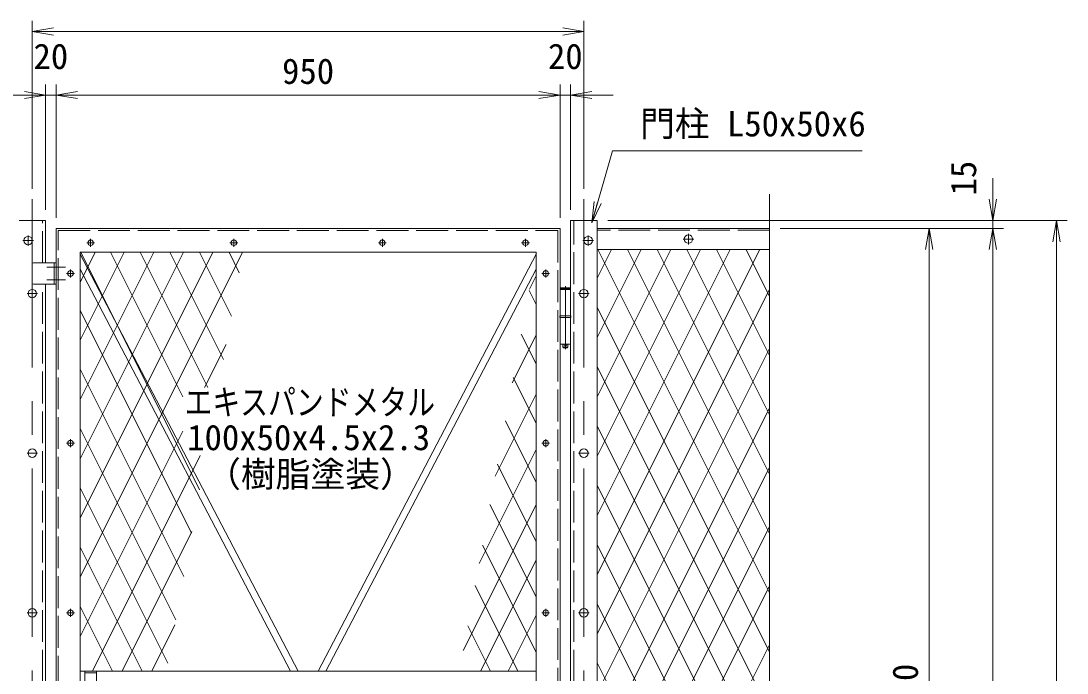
# Model space of a CAD drawing. Units: millimetres at full size. Extents: x -4200 to 4200, y -2970 to 2970.
# Drawn here: x -2648 to -676, y 423 to 1653 of the extents above; entities that cross this region are included whole.
import ezdxf
from ezdxf.enums import TextEntityAlignment as Align

# ---------------------------------------------------------------- set-up
doc = ezdxf.new("R2010")
doc.units = ezdxf.units.MM
doc.header["$LTSCALE"] = 10
doc.linetypes.add('DASHED', pattern=[7.5, 6, -1.5])
doc.linetypes.add('USER1', pattern=[50.8, 31.75, -6.35, 6.35, -6.35])
for name, color, linetype, lineweight in [('0-1_D-STR1', 1, 'Continuous', 18), ('0-2_D-BMK', 2, 'USER1', 13), ('0-3_D-STR3', 3, 'Continuous', 13), ('0-5_D-STR-DIM', 7, 'Continuous', 13), ('0-7_0', 7, 'Continuous', 18), ('0-9_D-STR-TXT', 7, 'Continuous', 13), ('0-A_D-STR2', 7, 'Continuous', 13)]:
    doc.layers.add(name, color=color, linetype=linetype, lineweight=lineweight)
doc.styles.add('ＭＳ ゴシック', font='')
doc.styles.get('ＭＳ ゴシック').set_extended_font_data('MS Gothic')

# ---------------------------------------------------------------- blocks, each defined once
blk = doc.blocks.new('_Open')
at = {"layer": '0-7_0'}
blk.add_line((-10, 1.667), (0, 0), dxfattribs=at)
blk.add_lwpolyline([(-10, -1.667), (0, 0), (-10, 0)], dxfattribs=at)

msp = doc.modelspace()

# ---------------------------------------------------------------- linework, layer by layer
at = {"layer": '0-1_D-STR1'}
for p, q in [((-2601.55, 1276.37), (-2651.55, 1276.37)), ((-2601.55, 1196.37), (-2601.55, 1276.37)), ((-1236.55, 1261.37), (-1561.55, 1261.37)), ((-2536.55, 1216.37), (-1676.55, 1216.37)), ((-2536.55, -463.63), (-2536.55, 1216.37)), ((-1676.55, 1216.37), (-1676.55, -463.63)), ((-1561.55, 1221.37), (-1236.55, 1221.37)), ((-2601.55, -793.63), (-2601.55, 1156.37)), ((-1676.55, 426.37), (-2536.55, 426.37))]:
    msp.add_line(p, q, dxfattribs=at)
at = {"layer": '0-1_D-STR1', "linetype": 'DASHED'}
for p, q in [((-2607.55, 1196.37), (-2607.55, 1276.37)), ((-1605.55, -793.63), (-1605.55, 1276.37)), ((-2577.55, -504.63), (-2577.55, 1257.37)), ((-1236.55, 1258.37), (-1561.55, 1258.37)), ((-2607.55, -793.63), (-2607.55, 1156.37))]:
    msp.add_line(p, q, dxfattribs=at)
at = {"layer": '0-1_D-STR1'}
for points in [[(-1561.55, -793.63), (-1611.55, -793.63), (-1611.55, 1276.37), (-1561.55, 1276.37)], [(-1631.55, 1261.37), (-1631.55, -508.63), (-2581.55, -508.63), (-2581.55, 1261.37)]]:
    msp.add_lwpolyline(points, close=True, dxfattribs=at)
at = {"layer": '0-1_D-STR1', "linetype": 'DASHED'}
msp.add_lwpolyline([(-2577.55, 1257.37), (-1635.55, 1257.37), (-1635.55, -504.63)], dxfattribs=at)
at = {"layer": '0-2_D-BMK'}
for p, q in [((-2626.55, 1316.37), (-2626.55, -833.63)), ((-1586.55, 1316.37), (-1586.55, -833.63)), ((-2634.55, 1248.37), (-2634.55, 1228.37)), ((-1578.55, 1248.37), (-1578.55, 1228.37)), ((-1389.55, 1251.37), (-1389.55, 1231.37)), ((-2644.55, 1238.37), (-2624.55, 1238.37)), ((-2509.11, 1234.37), (-2523.99, 1234.37)), ((-2516.55, 1241.81), (-2516.55, 1226.93)), ((-2239.11, 1234.37), (-2253.99, 1234.37)), ((-2246.55, 1241.81), (-2246.55, 1226.93)), ((-1959.11, 1234.37), (-1973.99, 1234.37)), ((-1966.55, 1241.81), (-1966.55, 1226.93)), ((-1689.11, 1234.37), (-1703.99, 1234.37)), ((-1696.55, 1241.81), (-1696.55, 1226.93)), ((-1568.55, 1238.37), (-1588.55, 1238.37)), ((-1379.55, 1241.37), (-1399.55, 1241.37)), ((-2599.15, 1188.37), (-2563.95, 1188.37)), ((-2554.55, 1183.81), (-2554.55, 1168.93)), ((-1658.55, 1183.81), (-1658.55, 1168.93)), ((-2599.15, 1164.37), (-2563.95, 1164.37)), ((-2547.11, 1176.37), (-2561.99, 1176.37)), ((-1651.11, 1176.37), (-1665.99, 1176.37)), ((-1621.55, 1152.77), (-1621.55, 1033.61)), ((-2636.55, 1138.37), (-2616.55, 1138.37)), ((-1576.55, 1138.37), (-1596.55, 1138.37)), ((-2547.11, 856.37), (-2561.99, 856.37)), ((-2554.55, 863.81), (-2554.55, 848.93)), ((-1651.11, 856.37), (-1665.99, 856.37)), ((-1658.55, 863.81), (-1658.55, 848.93)), ((-2636.55, 837.37), (-2616.55, 837.37)), ((-1576.55, 837.37), (-1596.55, 837.37)), ((-2636.55, 536.37), (-2616.55, 536.37)), ((-2547.11, 536.37), (-2561.99, 536.37)), ((-2554.55, 543.81), (-2554.55, 528.93)), ((-1651.11, 536.37), (-1665.99, 536.37)), ((-1658.55, 543.81), (-1658.55, 528.93)), ((-1576.55, 536.37), (-1596.55, 536.37))]:
    msp.add_line(p, q, dxfattribs=at)
at = {"layer": '0-3_D-STR3'}
for p, q in [((-2536.55, 1212.66), (-2125.36, 426.37)), ((-2087.73, 426.37), (-1676.55, 1212.66)), ((-2626.55, 1194.37), (-2626.55, 1158.37)), ((-2581.55, 1196.37), (-2624.55, 1196.37)), ((-2581.55, 1196.37), (-2581.55, 1156.37)), ((-2536.55, 1184.61), (-2140.03, 426.37)), ((-2073.06, 426.37), (-1676.55, 1184.61)), ((-2581.55, 1156.37), (-2624.55, 1156.37)), ((-1611.85, 1146.37), (-1631.25, 1146.37)), ((-1631.25, 1146.37), (-1631.25, 1096.37)), ((-1631.05, 1148.37), (-1630.05, 1149.37)), ((-1631.05, 1148.37), (-1631.05, 1146.37)), ((-1631.05, 1148.37), (-1612.05, 1148.37)), ((-1613.05, 1149.37), (-1630.05, 1149.37)), ((-1613.05, 1149.37), (-1612.05, 1148.37)), ((-1612.05, 1148.37), (-1612.05, 1146.37)), ((-1611.85, 1146.37), (-1611.85, 1096.37)), ((-1611.05, 1096.37), (-1632.05, 1096.37)), ((-1632.05, 1096.37), (-1632.05, 1093.37)), ((-1611.05, 1093.37), (-1632.05, 1093.37)), ((-1631.25, 1093.37), (-1631.25, 1043.37)), ((-1611.85, 1093.37), (-1611.85, 1043.37)), ((-1611.05, 1096.37), (-1611.05, 1093.37)), ((-1611.85, 1043.37), (-1631.25, 1043.37)), ((-1626.55, 1043.37), (-1626.55, 1037.37)), ((-1625.55, 1036.37), (-1626.55, 1037.37)), ((-1617.55, 1036.37), (-1625.55, 1036.37)), ((-1616.55, 1043.37), (-1616.55, 1037.37)), ((-2527.55, 426.37), (-2527.55, 326.37)), ((-2505.55, 426.37), (-2505.55, 326.37))]:
    msp.add_line(p, q, dxfattribs=at)
at = {"layer": '0-3_D-STR3', "linetype": 'DASHED'}
for p, q in [((-2585.55, 1196.37), (-2585.55, 1156.37)), ((-2505.55, 423.37), (-2527.55, 423.37))]:
    msp.add_line(p, q, dxfattribs=at)
at = {"layer": '0-3_D-STR3'}
msp.add_lwpolyline([(-1617.55, 1036.37), (-1616.55, 1037.37), (-1626.55, 1037.37)], dxfattribs=at)
for centre, radius in [((-2634.55, 1238.37), 8), ((-1578.55, 1238.37), 8), ((-1389.55, 1241.37), 8), ((-2516.55, 1234.37), 5.25), ((-2246.55, 1234.37), 5.25), ((-1966.55, 1234.37), 5.25), ((-1696.55, 1234.37), 5.25), ((-2554.55, 1176.37), 5.25), ((-1658.55, 1176.37), 5.25), ((-2626.55, 1138.37), 8), ((-1586.55, 1138.37), 8), ((-1621.55, 1041.37), 2), ((-2554.55, 856.37), 5.25), ((-1658.55, 856.37), 5.25), ((-2626.55, 837.37), 8), ((-1586.55, 837.37), 8), ((-2626.55, 536.37), 8), ((-2554.55, 536.37), 5.25), ((-1658.55, 536.37), 5.25), ((-1586.55, 536.37), 8)]:
    msp.add_circle(centre, radius, dxfattribs=at)
for centre, start, end in [((-2624.55, 1194.37), 90, 180), ((-2624.55, 1158.37), 180, 270)]:
    msp.add_arc(centre, 2, start, end, dxfattribs=at)
at = {"layer": '0-5_D-STR-DIM'}
for p, q in [((-2626.55, 1336.37), (-2626.55, 1652.86)), ((-1586.55, 1336.37), (-1586.55, 1652.86)), ((-2626.55, 1632.86), (-1586.55, 1632.86)), ((-2601.55, 1296.37), (-2601.55, 1532.86)), ((-2581.55, 1281.37), (-2581.55, 1532.86)), ((-2581.55, 1281.37), (-2581.55, 1532.86)), ((-1631.55, 1281.37), (-1631.55, 1532.86)), ((-1631.55, 1281.37), (-1631.55, 1532.86)), ((-1611.55, 1296.37), (-1611.55, 1532.86)), ((-2641.55, 1512.86), (-2681.55, 1512.86)), ((-2581.55, 1512.86), (-2601.55, 1512.86)), ((-1631.55, 1512.86), (-2581.55, 1512.86)), ((-2541.55, 1512.86), (-2501.55, 1512.86)), ((-1671.55, 1512.86), (-1711.55, 1512.86)), ((-1611.55, 1512.86), (-1631.55, 1512.86)), ((-1571.55, 1512.86), (-1531.55, 1512.86)), ((-815.5, 1316.37), (-815.5, 1356.37)), ((-1236.55, 1325.82), (-1236.55, 365.59)), ((-1541.55, 1276.37), (-795.5, 1276.37)), ((-1541.55, 1276.37), (-675.5, 1276.37)), ((-815.5, 1261.37), (-815.5, 1276.37)), ((-695.5, -793.63), (-695.5, 1276.37)), ((-1216.55, 1261.37), (-915.5, 1261.37)), ((-1216.55, 1261.37), (-795.5, 1261.37)), ((-1216.55, 1261.37), (-795.5, 1261.37)), ((-935.5, 1261.37), (-935.5, -508.63)), ((-815.5, 1261.37), (-815.5, -538.63)), ((-815.5, 1221.37), (-815.5, 1181.37))]:
    msp.add_line(p, q, dxfattribs=at)
at = {"layer": '0-9_D-STR-TXT'}
msp.add_lwpolyline([(-1061.91, 1408.02), (-1532.88, 1408.02), (-1570.97, 1273.75)], dxfattribs=at)
at = {"layer": '0-A_D-STR2'}
for p, q in [((-2508.01, 1216.37), (-2536.55, 1159.31)), ((-2453.61, 1216.37), (-2536.55, 1050.5)), ((-2397.71, 1216.37), (-2536.55, 938.7)), ((-2341.81, 1216.37), (-2536.55, 826.89)), ((-2285.91, 1216.37), (-2536.55, 715.09)), ((-2230.01, 1216.37), (-2536.55, 603.29)), ((-2311.17, 768.52), (-2535.09, 1216.37)), ((-2342.95, 943.9), (-2479.19, 1216.37)), ((-2295.63, 961.05), (-2423.29, 1216.37)), ((-2266.25, 1014.09), (-2367.38, 1216.37)), ((-2251.27, 1095.95), (-2311.48, 1216.37)), ((-2236.3, 1177.81), (-2255.58, 1216.37)), ((-1534.51, 1221.37), (-1561.55, 1167.31)), ((-1478.61, 1221.37), (-1561.55, 1055.5)), ((-1422.71, 1221.37), (-1561.55, 943.7)), ((-1366.81, 1221.37), (-1561.55, 831.89)), ((-1310.91, 1221.37), (-1561.55, 720.09)), ((-1255.01, 1221.37), (-1561.55, 608.29)), ((-1236.55, 574.29), (-1560.09, 1221.37)), ((-1236.55, 686.09), (-1504.19, 1221.37)), ((-1236.55, 797.89), (-1448.29, 1221.37)), ((-1236.55, 909.69), (-1392.38, 1221.37)), ((-1236.55, 1021.5), (-1336.48, 1221.37)), ((-1236.55, 1133.3), (-1280.58, 1221.37)), ((-1676.55, 1172.11), (-1689.31, 1146.58)), ((-1676.55, 1117.67), (-1689.76, 1144.11)), ((-1236.55, 1146.48), (-1561.55, 496.48)), ((-2326.14, 686.67), (-2536.55, 1107.48)), ((-1236.55, 462.48), (-1561.55, 1112.48)), ((-1676.55, 1060.31), (-1721.56, 970.28)), ((-1676.55, 1005.87), (-1704.74, 1062.25)), ((-2261.06, 1042.46), (-2301.76, 961.05)), ((-1236.55, 1034.68), (-1561.55, 384.68)), ((-2341.11, 604.81), (-2536.55, 995.68)), ((-1232, 341.59), (-1561.55, 1000.68)), ((-1676.55, 894.07), (-1719.71, 980.39)), ((-1676.55, 948.5), (-1753.81, 793.98)), ((-1236.55, 922.88), (-1561.55, 272.88)), ((-1676.55, 782.27), (-1734.68, 898.54)), ((-1236.55, 238.88), (-1561.55, 888.87)), ((-2356.08, 522.95), (-2536.55, 883.87)), ((-2342.95, 878.67), (-2536.55, 491.48)), ((-2309.8, 833.18), (-2513.2, 426.37)), ((-1676.55, 844.27), (-1783.87, 629.62)), ((-1676.55, 670.46), (-1749.65, 816.68)), ((-1236.55, 811.07), (-1561.55, 161.07)), ((-2371.06, 441.09), (-2536.55, 772.07)), ((-1236.55, 127.08), (-1561.55, 777.07)), ((-1676.55, 740.04), (-1813.93, 465.26)), ((-1676.55, 566.23), (-1763.61, 740.37)), ((-1236.55, 699.27), (-1561.55, 49.27)), ((-2325.55, 689.86), (-2457.3, 426.37)), ((-2419.59, 426.37), (-2536.55, 660.27)), ((-1676.55, 462), (-1777.57, 664.06)), ((-1236.55, 15.27), (-1561.55, 665.27)), ((-1676.55, 635.81), (-1781.27, 426.37)), ((-1710.84, 426.37), (-1791.53, 587.74)), ((-1236.55, 587.47), (-1561.55, -62.53)), ((-1236.55, -96.53), (-1561.55, 553.46)), ((-2475.5, 426.37), (-2536.55, 548.47)), ((-2357.8, 513.56), (-2401.4, 426.37)), ((-1676.55, 531.58), (-1729.15, 426.37)), ((-1762.96, 426.37), (-1805.49, 511.43)), ((-1236.55, 475.66), (-1561.55, -174.34)), ((-1236.55, -208.33), (-1561.55, 441.66))]:
    msp.add_line(p, q, dxfattribs=at)

# ---------------------------------------------------------------- block references
at = {"layer": '0-5_D-STR-DIM', "xscale": 4, "yscale": 4}
for p, rotation in [((-2626.55, 1632.86), 180), ((-2581.55, 1512.86), 180), ((-2581.55, 1512.86), 180), ((-1611.55, 1512.86), 180), ((-815.5, 1276.37), 270), ((-695.5, 1276.37), 90), ((-935.5, 1261.37), 90), ((-815.5, 1261.37), 90), ((-815.5, 1261.37), 90)]:
    msp.add_blockref('_Open', p, dxfattribs=dict(at, rotation=rotation))
for p in [(-1586.55, 1632.86), (-2601.55, 1512.86), (-1631.55, 1512.86), (-1631.55, 1512.86)]:
    msp.add_blockref('_Open', p, dxfattribs=at)
at = {"layer": '0-9_D-STR-TXT', "xscale": 4, "yscale": 4, "rotation": 254.16392}
msp.add_blockref('_Open', (-1571.51, 1271.82), dxfattribs=at)

# ---------------------------------------------------------------- texts
at = {"layer": '0-5_D-STR-DIM', "style": 'ＭＳ ゴシック'}
for s, p in [('20', (-2624.3, 1547.61)), ('20', (-1654.3, 1547.61)), ('950', (-2155.68, 1519.61))]:
    msp.add_text(s, height=48.09, dxfattribs=at).set_placement(p, align=Align.BOTTOM_LEFT)
for s, p in [('15', (-832.44, 1323.66)), ('1770', (-942.25, 309.45))]:
    msp.add_text(s, height=48.09, rotation=90, dxfattribs=at).set_placement(p, align=Align.BOTTOM_LEFT)
at = {"layer": '0-9_D-STR-TXT', "style": 'ＭＳ ゴシック'}
for s, p in [('門柱 L50x50x6', (-1480.69, 1420.6)), ('100x50x4.5x2.3', (-2334.51, 828.66)), ('（樹脂塗装）', (-2298.94, 759.47))]:
    msp.add_text(s, height=48.09, dxfattribs=at).set_placement(p, align=Align.BOTTOM_LEFT)
at = {"layer": '0-9_D-STR-TXT', "style": 'ＭＳ ゴシック', "width": 0.8}
msp.add_text('エキスパンドメタル', height=48.09, dxfattribs=at).set_placement((-2339.5, 895.17), align=Align.BOTTOM_LEFT)

doc.saveas('drawing.dxf')
